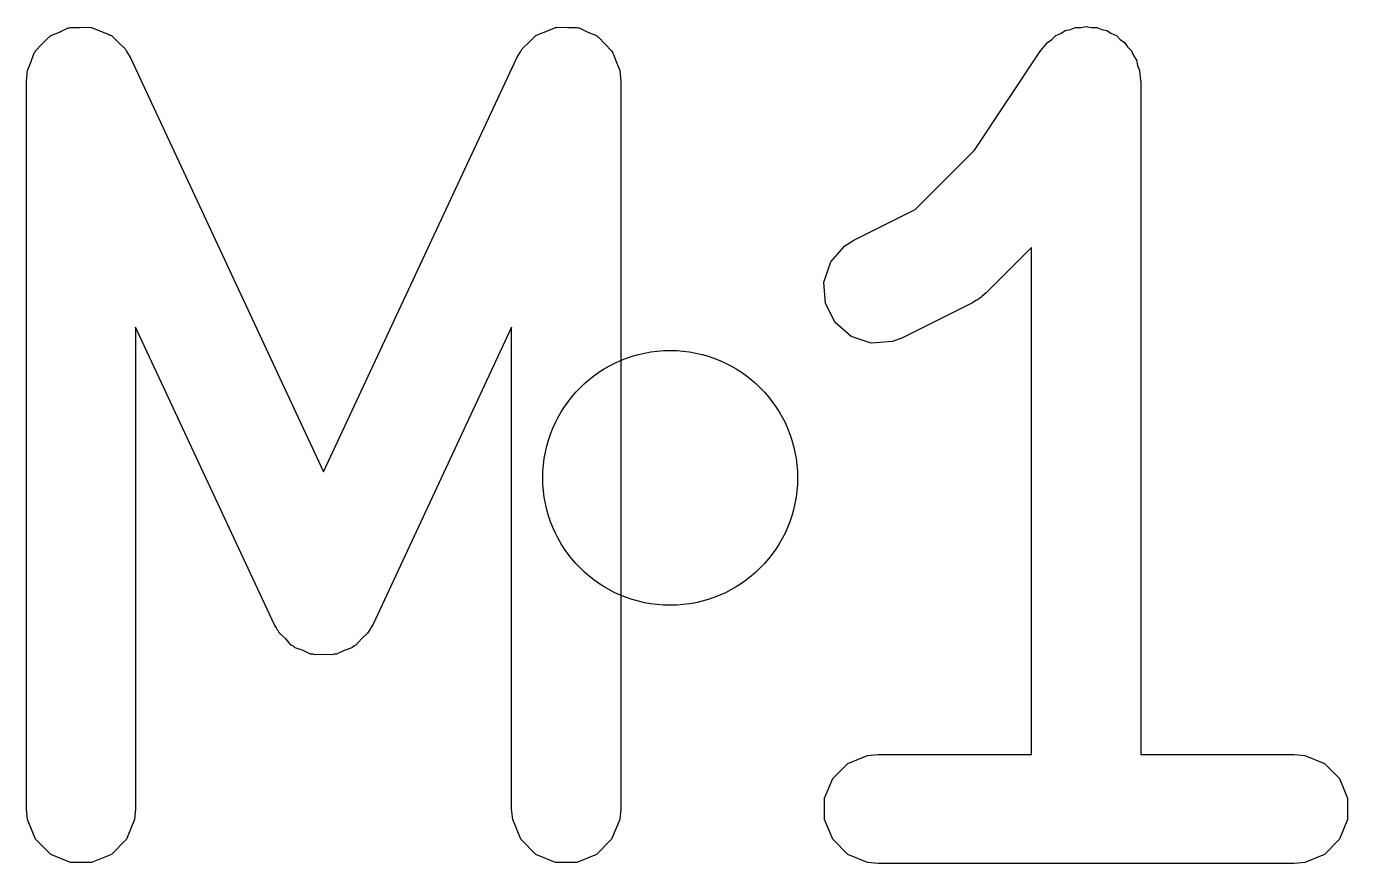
# Model space of a CAD drawing. Extents: x 4.49 to 6.23, y -4.9 to -3.36.
# Drawn here: x 4.5203 to 4.5918, y -3.9516 to -3.9063 of the extents above; entities that cross this region are included whole.
import ezdxf

# ---------------------------------------------------------------- set-up
doc = ezdxf.new("R2010")
doc.units = 0
doc.header["$MEASUREMENT"] = 0
doc.layers.add('BLACK', color=7, linetype='CONTINUOUS')

msp = doc.modelspace()

# ---------------------------------------------------------------- linework, layer by layer
at = {"layer": 'BLACK', "linetype": 'CONTINUOUS'}
for p, q in [((4.577329, -3.906349), (4.577612, -3.906292)), ((4.577612, -3.906292), (4.577899, -3.906349)), ((4.521154, -3.907242), (4.5215, -3.906864)), ((4.5215, -3.906864), (4.52156, -3.906836)), ((4.52156, -3.906836), (4.521607, -3.90679)), ((4.521607, -3.90679), (4.52208, -3.906594)), ((4.52208, -3.906594), (4.522544, -3.906377)), ((4.522544, -3.906377), (4.52261, -3.906374)), ((4.52261, -3.906374), (4.522671, -3.906349)), ((4.522671, -3.906349), (4.523184, -3.906349)), ((4.523184, -3.906349), (4.523695, -3.906326)), ((4.523695, -3.906326), (4.523757, -3.906349)), ((4.523757, -3.906349), (4.523823, -3.906349)), ((4.523823, -3.906349), (4.524297, -3.906545)), ((4.524297, -3.906545), (4.524778, -3.90672)), ((4.524778, -3.90672), (4.524827, -3.906764)), ((4.524827, -3.906764), (4.524888, -3.90679)), ((4.524888, -3.90679), (4.52525, -3.907152)), ((4.547491, -3.907152), (4.547853, -3.90679)), ((4.547853, -3.90679), (4.547914, -3.906765)), ((4.547914, -3.906765), (4.547963, -3.90672)), ((4.547963, -3.90672), (4.548445, -3.906545)), ((4.548445, -3.906545), (4.548918, -3.906349)), ((4.548918, -3.906349), (4.548984, -3.906349)), ((4.548984, -3.906349), (4.549045, -3.906326)), ((4.549045, -3.906326), (4.549558, -3.906349)), ((4.549558, -3.906349), (4.55007, -3.906349)), ((4.55007, -3.906349), (4.550131, -3.906374)), ((4.550131, -3.906374), (4.550196, -3.906377)), ((4.550196, -3.906377), (4.550661, -3.906594)), ((4.550661, -3.906594), (4.551134, -3.90679)), ((4.551134, -3.90679), (4.551181, -3.906836)), ((4.551181, -3.906836), (4.55124, -3.906864)), ((4.55124, -3.906864), (4.551587, -3.907242)), ((4.575525, -3.907159), (4.575768, -3.906996)), ((4.575768, -3.906996), (4.575975, -3.90679)), ((4.575975, -3.90679), (4.576242, -3.906679)), ((4.576242, -3.906679), (4.576482, -3.906518)), ((4.576482, -3.906518), (4.576769, -3.906461)), ((4.576769, -3.906461), (4.577039, -3.906349)), ((4.577039, -3.906349), (4.577329, -3.906349)), ((4.577899, -3.906349), (4.578191, -3.906349)), ((4.578191, -3.906349), (4.578459, -3.90646)), ((4.578459, -3.90646), (4.578742, -3.906516)), ((4.578742, -3.906516), (4.578986, -3.906678)), ((4.578986, -3.906678), (4.579256, -3.90679)), ((4.579256, -3.90679), (4.57946, -3.906994)), ((4.57946, -3.906994), (4.579701, -3.907155)), ((4.520547, -3.908195), (4.520722, -3.907714)), ((4.520722, -3.907714), (4.520767, -3.907665)), ((4.520767, -3.907665), (4.520792, -3.907604)), ((4.520792, -3.907604), (4.521154, -3.907242)), ((4.52525, -3.907152), (4.525628, -3.907498)), ((4.525628, -3.907498), (4.525674, -3.907576)), ((4.525674, -3.907576), (4.525702, -3.907604)), ((4.525702, -3.907604), (4.525729, -3.907669)), ((4.525729, -3.907669), (4.525923, -3.907996)), ((4.546818, -3.907996), (4.547012, -3.907669)), ((4.547012, -3.907669), (4.547039, -3.907604)), ((4.547039, -3.907604), (4.547067, -3.907576)), ((4.547067, -3.907576), (4.547113, -3.907498)), ((4.547113, -3.907498), (4.547491, -3.907152)), ((4.551587, -3.907242), (4.551949, -3.907604)), ((4.551949, -3.907604), (4.551974, -3.907665)), ((4.551974, -3.907665), (4.552019, -3.907714)), ((4.552019, -3.907714), (4.552194, -3.908195)), ((4.571571, -3.912988), (4.575158, -3.907607)), ((4.575158, -3.907607), (4.57516, -3.907605)), ((4.57516, -3.907604), (4.575162, -3.907602)), ((4.57516, -3.907605), (4.57516, -3.907604)), ((4.575162, -3.907602), (4.575525, -3.907159)), ((4.579701, -3.907155), (4.579864, -3.907398)), ((4.579864, -3.907398), (4.58007, -3.907604)), ((4.58007, -3.907604), (4.580181, -3.907872)), ((4.520351, -3.908669), (4.520547, -3.908195)), ((4.525923, -3.907996), (4.53637, -3.930384)), ((4.53637, -3.930384), (4.546818, -3.907996)), ((4.552194, -3.908195), (4.55239, -3.908669)), ((4.580181, -3.907872), (4.580342, -3.908112)), ((4.580342, -3.908112), (4.580399, -3.908399)), ((4.580399, -3.908399), (4.580511, -3.908669)), ((4.520294, -3.909245), (4.520332, -3.908866)), ((4.520329, -3.908796), (4.520342, -3.908759)), ((4.520332, -3.908866), (4.520329, -3.908796)), ((4.520342, -3.908759), (4.520351, -3.908669)), ((4.55239, -3.908669), (4.552399, -3.908759)), ((4.552399, -3.908759), (4.552412, -3.908796)), ((4.552412, -3.908796), (4.552409, -3.908866)), ((4.552409, -3.908866), (4.552447, -3.909245)), ((4.580511, -3.908669), (4.580567, -3.909239)), ((4.520294, -3.948615), (4.520294, -3.909245)), ((4.552447, -3.909245), (4.552447, -3.948615)), ((4.580567, -3.909239), (4.580568, -3.909242)), ((4.580568, -3.909242), (4.580568, -3.909243)), ((4.580568, -3.909243), (4.580568, -3.909245)), ((4.580568, -3.909245), (4.580568, -3.945662)), ((4.568367, -3.916192), (4.571571, -3.912988)), ((4.565046, -3.917852), (4.568367, -3.916192)), ((4.563801, -3.919031), (4.564556, -3.918161)), ((4.564556, -3.918161), (4.565046, -3.917852)), ((4.574663, -3.918248), (4.572204, -3.920707)), ((4.574663, -3.945662), (4.574663, -3.918248)), ((4.563437, -3.920124), (4.563801, -3.919031)), ((4.563519, -3.921273), (4.563437, -3.920124)), ((4.564034, -3.922304), (4.563519, -3.921273)), ((4.571437, -3.92126), (4.567687, -3.923134)), ((4.571685, -3.921104), (4.571437, -3.92126)), ((4.571757, -3.921074), (4.571685, -3.921104)), ((4.571838, -3.921007), (4.571757, -3.921074)), ((4.571927, -3.920951), (4.571838, -3.921007)), ((4.571978, -3.920892), (4.571927, -3.920951)), ((4.572204, -3.920707), (4.571978, -3.920892)), ((4.533695, -3.938615), (4.5262, -3.922555)), ((4.5262, -3.922555), (4.5262, -3.948615)), ((4.546541, -3.922555), (4.539046, -3.938615)), ((4.546541, -3.948615), (4.546541, -3.922555)), ((4.564904, -3.923059), (4.564034, -3.922304)), ((4.565997, -3.923423), (4.564904, -3.923059)), ((4.567147, -3.923341), (4.565997, -3.923423)), ((4.567687, -3.923134), (4.567147, -3.923341)), ((4.53382, -3.938826), (4.533695, -3.938615)), ((4.533846, -3.938897), (4.53382, -3.938826)), ((4.533892, -3.938948), (4.533846, -3.938897)), ((4.53399, -3.939113), (4.533892, -3.938948)), ((4.534321, -3.939416), (4.53399, -3.939113)), ((4.538751, -3.939113), (4.53842, -3.939416)), ((4.538849, -3.938948), (4.538751, -3.939113)), ((4.538895, -3.938897), (4.538849, -3.938948)), ((4.538921, -3.938826), (4.538895, -3.938897)), ((4.539046, -3.938615), (4.538921, -3.938826)), ((4.534624, -3.939747), (4.534321, -3.939416)), ((4.534743, -3.939802), (4.534624, -3.939747)), ((4.534839, -3.939891), (4.534743, -3.939802)), ((4.535261, -3.940044), (4.534839, -3.939891)), ((4.537901, -3.939891), (4.53748, -3.940044)), ((4.537998, -3.939803), (4.537901, -3.939891)), ((4.538117, -3.939747), (4.537998, -3.939803)), ((4.53842, -3.939416), (4.538117, -3.939747)), ((4.535668, -3.940234), (4.535261, -3.940044)), ((4.535799, -3.94024), (4.535668, -3.940234)), ((4.535922, -3.940285), (4.535799, -3.94024)), ((4.536371, -3.940265), (4.535922, -3.940285)), ((4.536819, -3.940285), (4.536371, -3.940265)), ((4.536942, -3.94024), (4.536819, -3.940285)), ((4.537073, -3.940234), (4.536942, -3.94024)), ((4.53748, -3.940044), (4.537073, -3.940234)), ((4.563912, -3.946974), (4.564726, -3.94616)), ((4.564726, -3.94616), (4.565791, -3.945719)), ((4.565791, -3.945719), (4.566367, -3.945662)), ((4.566367, -3.945662), (4.574663, -3.945662)), ((4.580568, -3.945662), (4.588864, -3.945662)), ((4.588864, -3.945662), (4.58944, -3.945719)), ((4.58944, -3.945719), (4.590504, -3.94616)), ((4.590504, -3.94616), (4.591319, -3.946974)), ((4.563471, -3.948039), (4.563912, -3.946974)), ((4.591319, -3.946974), (4.59176, -3.948039)), ((4.563471, -3.949191), (4.563471, -3.948039)), ((4.59176, -3.948039), (4.59176, -3.949191)), ((4.520351, -3.949191), (4.520294, -3.948615)), ((4.5262, -3.948615), (4.526143, -3.949191)), ((4.546598, -3.949191), (4.546541, -3.948615)), ((4.552447, -3.948615), (4.55239, -3.949191)), ((4.520792, -3.950255), (4.520351, -3.949191)), ((4.526143, -3.949191), (4.525702, -3.950255)), ((4.547039, -3.950255), (4.546598, -3.949191)), ((4.55239, -3.949191), (4.551949, -3.950255)), ((4.563912, -3.950255), (4.563471, -3.949191)), ((4.59176, -3.949191), (4.591319, -3.950255)), ((4.521607, -3.95107), (4.520792, -3.950255)), ((4.525702, -3.950255), (4.524888, -3.95107)), ((4.547853, -3.95107), (4.547039, -3.950255)), ((4.551949, -3.950255), (4.551134, -3.95107)), ((4.564726, -3.95107), (4.563912, -3.950255)), ((4.591319, -3.950255), (4.590504, -3.95107)), ((4.522671, -3.951511), (4.521607, -3.95107)), ((4.524888, -3.95107), (4.523823, -3.951511)), ((4.548918, -3.951511), (4.547853, -3.95107)), ((4.551134, -3.95107), (4.55007, -3.951511)), ((4.565791, -3.951511), (4.564726, -3.95107)), ((4.590504, -3.95107), (4.58944, -3.951511)), ((4.523823, -3.951511), (4.522671, -3.951511)), ((4.55007, -3.951511), (4.548918, -3.951511)), ((4.566367, -3.951568), (4.565791, -3.951511)), ((4.588864, -3.951568), (4.566367, -3.951568)), ((4.58944, -3.951511), (4.588864, -3.951568))]:
    msp.add_line(p, q, dxfattribs=at)
at = {"layer": 'BLACK'}
msp.add_circle((4.555118, -3.930709), 0.00689, dxfattribs=at)

doc.saveas('drawing.dxf')
